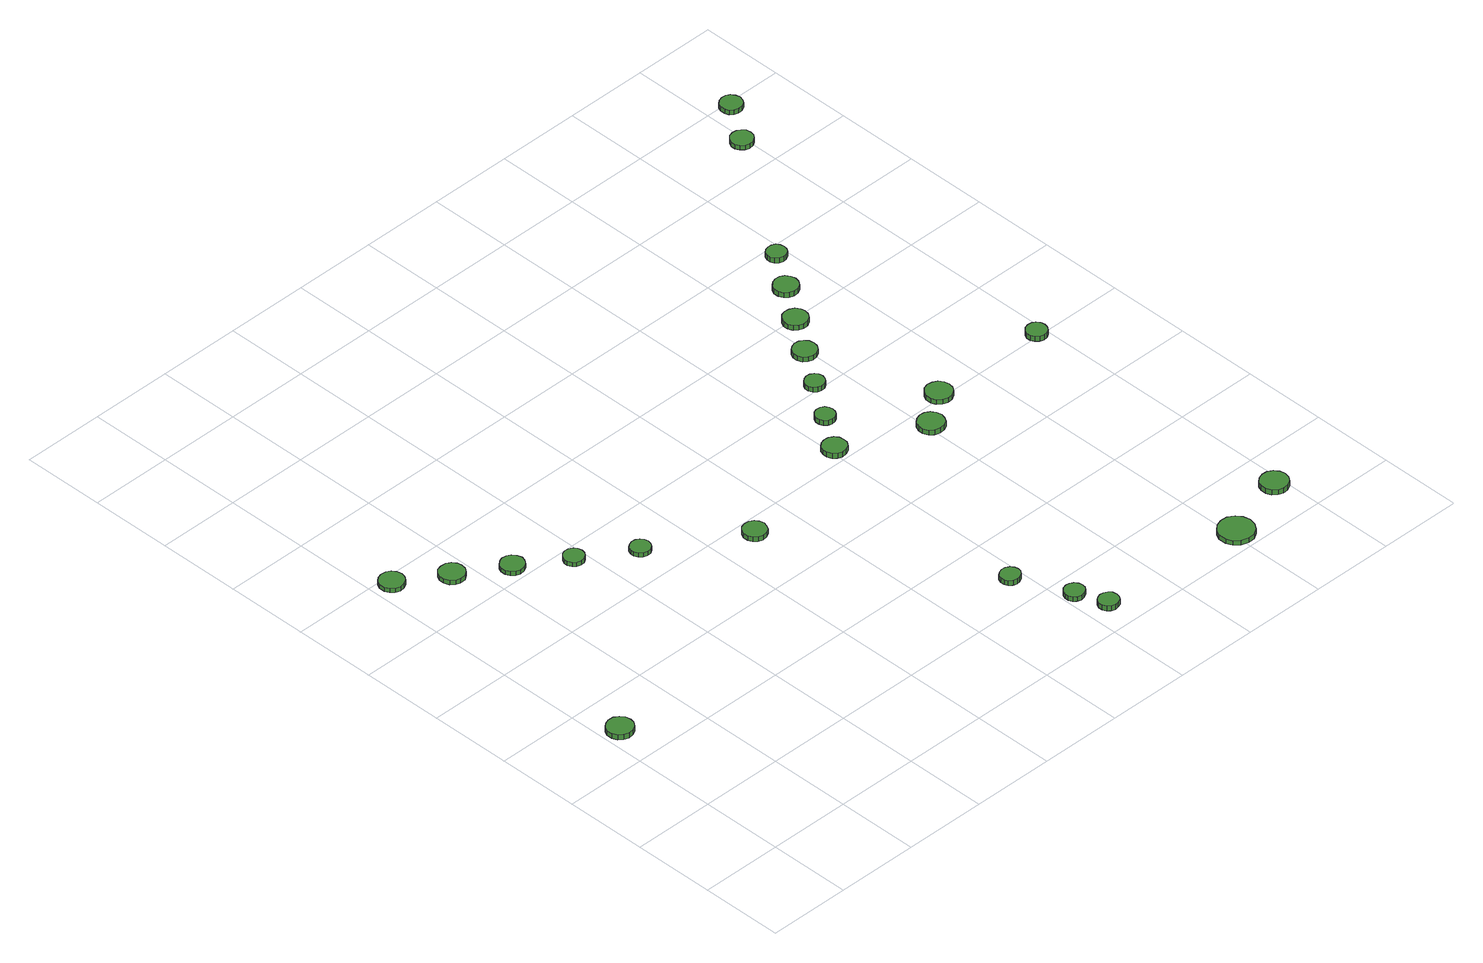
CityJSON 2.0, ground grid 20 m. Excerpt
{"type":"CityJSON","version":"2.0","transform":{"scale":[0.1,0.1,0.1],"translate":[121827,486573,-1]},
"CityObjects":{
"tree1":{"type":"SolitaryVegetationObject","attributes":{"function":"something"},"geometry":[{"type":"MultiSurface","lod":"1","boundaries":[[[0,1,2,3,4,5,6,7,8,9,10,11,12,13,14]],[[15,16,17,18,19,20,21,22,23,24,25,26,27,28,29]],[[0,29,28,1]],[[1,28,27,2]],[[2,27,26,3]],[[3,26,25,4]],[[4,25,24,5]],[[5,24,23,6]],[[6,23,22,7]],[[7,22,21,8]],[[8,21,20,9]],[[9,20,19,10]],[[10,19,18,11]],[[11,18,17,12]],[[12,17,16,13]],[[13,16,15,14]],[[14,15,29,0]]]}]},
"tree2":{"type":"SolitaryVegetationObject","attributes":{"function":"something"},"geometry":[{"type":"MultiSurface","lod":"1","boundaries":[[[30,31,32,33,34,35,36,37,38,39,40,41,42,43,44]],[[45,46,47,48,49,50,51,52,53,54,55,56,57,58,59]],[[30,59,58,31]],[[31,58,57,32]],[[32,57,56,33]],[[33,56,55,34]],[[34,55,54,35]],[[35,54,53,36]],[[36,53,52,37]],[[37,52,51,38]],[[38,51,50,39]],[[39,50,49,40]],[[40,49,48,41]],[[41,48,47,42]],[[42,47,46,43]],[[43,46,45,44]],[[44,45,59,30]]]}]},
"tree3":{"type":"SolitaryVegetationObject","attributes":{"function":"something"},"geometry":[{"type":"MultiSurface","lod":"1","boundaries":[[[60,61,62,63,64,65,66,67,68,69,70,71,72,73,74]],[[75,76,77,78,79,80,81,82,83,84,85,86,87,88,89]],[[60,89,88,61]],[[61,88,87,62]],[[62,87,86,63]],[[63,86,85,64]],[[64,85,84,65]],[[65,84,83,66]],[[66,83,82,67]],[[67,82,81,68]],[[68,81,80,69]],[[69,80,79,70]],[[70,79,78,71]],[[71,78,77,72]],[[72,77,76,73]],[[73,76,75,74]],[[74,75,89,60]]]}]},
"tree4":{"type":"SolitaryVegetationObject","attributes":{"function":"something"},"geometry":[{"type":"MultiSurface","lod":"1","boundaries":[[[90,91,92,93,94,95,96,97,98,99,100,101,102,103,104]],[[105,106,107,108,109,110,111,112,113,114,115,116,117,118,119]],[[90,119,118,91]],[[91,118,117,92]],[[92,117,116,93]],[[93,116,115,94]],[[94,115,114,95]],[[95,114,113,96]],[[96,113,112,97]],[[97,112,111,98]],[[98,111,110,99]],[[99,110,109,100]],[[100,109,108,101]],[[101,108,107,102]],[[102,107,106,103]],[[103,106,105,104]],[[104,105,119,90]]]}]},
"tree5":{"type":"SolitaryVegetationObject","attributes":{"function":"something"},"geometry":[{"type":"MultiSurface","lod":"1","boundaries":[[[120,121,122,123,124,125,126,127,128,129,130,131,132,133,134]],[[135,136,137,138,139,140,141,142,143,144,145,146,147,148,149]],[[120,149,148,121]],[[121,148,147,122]],[[122,147,146,123]],[[123,146,145,124]],[[124,145,144,125]],[[125,144,143,126]],[[126,143,142,127]],[[127,142,141,128]],[[128,141,140,129]],[[129,140,139,130]],[[130,139,138,131]],[[131,138,137,132]],[[132,137,136,133]],[[133,136,135,134]],[[134,135,149,120]]]}]},
"tree6":{"type":"SolitaryVegetationObject","attributes":{"function":"something"},"geometry":[{"type":"MultiSurface","lod":"1","boundaries":[[[150,151,152,153,154,155,156,157,158,159,160,161,162,163,164]],[[165,166,167,168,169,170,171,172,173,174,175,176,177,178,179]],[[150,179,178,151]],[[151,178,177,152]],[[152,177,176,153]],[[153,176,175,154]],[[154,175,174,155]],[[155,174,173,156]],[[156,173,172,157]],[[157,172,171,158]],[[158,171,170,159]],[[159,170,169,160]],[[160,169,168,161]],[[161,168,167,162]],[[162,167,166,163]],[[163,166,165,164]],[[164,165,179,150]]]}]},
"tree7":{"type":"SolitaryVegetationObject","attributes":{"function":"something"},"geometry":[{"type":"MultiSurface","lod":"1","boundaries":[[[180,181,182,183,184,185,186,187,188,189,190,191,192,193,194]],[[195,196,197,198,199,200,201,202,203,204,205,206,207,208,209]],[[180,209,208,181]],[[181,208,207,182]],[[182,207,206,183]],[[183,206,205,184]],[[184,205,204,185]],[[185,204,203,186]],[[186,203,202,187]],[[187,202,201,188]],[[188,201,200,189]],[[189,200,199,190]],[[190,199,198,191]],[[191,198,197,192]],[[192,197,196,193]],[[193,196,195,194]],[[194,195,209,180]]]}]},
"tree8":{"type":"SolitaryVegetationObject","attributes":{"function":"something"},"geometry":[{"type":"MultiSurface","lod":"1","boundaries":[[[210,211,212,213,214,215,216,217,218,219,220,221,222,223,224]],[[225,226,227,228,229,230,231,232,233,234,235,236,237,238,239]],[[210,239,238,211]],[[211,238,237,212]],[[212,237,236,213]],[[213,236,235,214]],[[214,235,234,215]],[[215,234,233,216]],[[216,233,232,217]],[[217,232,231,218]],[[218,231,230,219]],[[219,230,229,220]],[[220,229,228,221]],[[221,228,227,222]],[[222,227,226,223]],[[223,226,225,224]],[[224,225,239,210]]]}]},
"tree9":{"type":"SolitaryVegetationObject","attributes":{"function":"something"},"geometry":[{"type":"MultiSurface","lod":"1","boundaries":[[[240,241,242,243,244,245,246,247,248,249,250,251,252,253,254]],[[255,256,257,258,259,260,261,262,263,264,265,266,267,268,269]],[[240,269,268,241]],[[241,268,267,242]],[[242,267,266,243]],[[243,266,265,244]],[[244,265,264,245]],[[245,264,263,246]],[[246,263,262,247]],[[247,262,261,248]],[[248,261,260,249]],[[249,260,259,250]],[[250,259,258,251]],[[251,258,257,252]],[[252,257,256,253]],[[253,256,255,254]],[[254,255,269,240]]]}]},
"tree10":{"type":"SolitaryVegetationObject","attributes":{"function":"something"},"geometry":[{"type":"MultiSurface","lod":"1","boundaries":[[[270,271,272,273,274,275,276,277,278,279,280,281,282,283,284]],[[285,286,287,288,289,290,291,292,293,294,295,296,297,298,299]],[[270,299,298,271]],[[271,298,297,272]],[[272,297,296,273]],[[273,296,295,274]],[[274,295,294,275]],[[275,294,293,276]],[[276,293,292,277]],[[277,292,291,278]],[[278,291,290,279]],[[279,290,289,280]],[[280,289,288,281]],[[281,288,287,282]],[[282,287,286,283]],[[283,286,285,284]],[[284,285,299,270]]]}]},
"tree11":{"type":"SolitaryVegetationObject","attributes":{"function":"something"},"geometry":[{"type":"MultiSurface","lod":"1","boundaries":[[[300,301,302,303,304,305,306,307,308,309,310,311,312,313,314]],[[315,316,317,318,319,320,321,322,323,324,325,326,327,328,329]],[[300,329,328,301]],[[301,328,327,302]],[[302,327,326,303]],[[303,326,325,304]],[[304,325,324,305]],[[305,324,323,306]],[[306,323,322,307]],[[307,322,321,308]],[[308,321,320,309]],[[309,320,319,310]],[[310,319,318,311]],[[311,318,317,312]],[[312,317,316,313]],[[313,316,315,314]],[[314,315,329,300]]]}]},
"tree12":{"type":"SolitaryVegetationObject","attributes":{"function":"something"},"geometry":[{"type":"MultiSurface","lod":"1","boundaries":[[[330,331,332,333,334,335,336,337,338,339,340,341,342,343,344]],[[345,346,347,348,349,350,351,352,353,354,355,356,357,358,359]],[[330,359,358,331]],[[331,358,357,332]],[[332,357,356,333]],[[333,356,355,334]],[[334,355,354,335]],[[335,354,353,336]],[[336,353,352,337]],[[337,352,351,338]],[[338,351,350,339]],[[339,350,349,340]],[[340,349,348,341]],[[341,348,347,342]],[[342,347,346,343]],[[343,346,345,344]],[[344,345,359,330]]]}]},
"tree13":{"type":"SolitaryVegetationObject","attributes":{"function":"something"},"geometry":[{"type":"MultiSurface","lod":"1","boundaries":[[[360,361,362,363,364,365,366,367,368,369,370,371,372,373,374]],[[375,376,377,378,379,380,381,382,383,384,385,386,387,388,389]],[[360,389,388,361]],[[361,388,387,362]],[[362,387,386,363]],[[363,386,385,364]],[[364,385,384,365]],[[365,384,383,366]],[[366,383,382,367]],[[367,382,381,368]],[[368,381,380,369]],[[369,380,379,370]],[[370,379,378,371]],[[371,378,377,372]],[[372,377,376,373]],[[373,376,375,374]],[[374,375,389,360]]]}]},
"tree14":{"type":"SolitaryVegetationObject","attributes":{"function":"something"},"geometry":[{"type":"MultiSurface","lod":"1","boundaries":[[[390,391,392,393,394,395,396,397,398,399,400,401,402,403,404]],[[405,406,407,408,409,410,411,412,413,414,415,416,417,418,419]],[[390,419,418,391]],[[391,418,417,392]],[[392,417,416,393]],[[393,416,415,394]],[[394,415,414,395]],[[395,414,413,396]],[[396,413,412,397]],[[397,412,411,398]],[[398,411,410,399]],[[399,410,409,400]],[[400,409,408,401]],[[401,408,407,402]],[[402,407,406,403]],[[403,406,405,404]],[[404,405,419,390]]]}]},
"tree15":{"type":"SolitaryVegetationObject","attributes":{"function":"something"},"geometry":[{"type":"MultiSurface","lod":"1","boundaries":[[[420,421,422,423,424,425,426,427,428,429,430,431,432,433,434]],[[435,436,437,438,439,440,441,442,443,444,445,446,447,448,449]],[[420,449,448,421]],[[421,448,447,422]],[[422,447,446,423]],[[423,446,445,424]],[[424,445,444,425]],[[425,444,443,426]],[[426,443,442,427]],[[427,442,441,428]],[[428,441,440,429]],[[429,440,439,430]],[[430,439,438,431]],[[431,438,437,432]],[[432,437,436,433]],[[433,436,435,434]],[[434,435,449,420]]]}]},
"tree16":{"type":"SolitaryVegetationObject","attributes":{"function":"something"},"geometry":[{"type":"MultiSurface","lod":"1","boundaries":[[[450,451,452,453,454,455,456,457,458,459,460,461,462,463,464]],[[465,466,467,468,469,470,471,472,473,474,475,476,477,478,479]],[[450,479,478,451]],[[451,478,477,452]],[[452,477,476,453]],[[453,476,475,454]],[[454,475,474,455]],[[455,474,473,456]],[[456,473,472,457]],[[457,472,471,458]],[[458,471,470,459]],[[459,470,469,460]],[[460,469,468,461]],[[461,468,467,462]],[[462,467,466,463]],[[463,466,465,464]],[[464,465,479,450]]]}]},
"tree17":{"type":"SolitaryVegetationObject","attributes":{"function":"something"},"geometry":[{"type":"MultiSurface","lod":"1","boundaries":[[[480,481,482,483,484,485,486,487,488,489,490,491,492,493,494]],[[495,496,497,498,499,500,501,502,503,504,505,506,507,508,509]],[[480,509,508,481]],[[481,508,507,482]],[[482,507,506,483]],[[483,506,505,484]],[[484,505,504,485]],[[485,504,503,486]],[[486,503,502,487]],[[487,502,501,488]],[[488,501,500,489]],[[489,500,499,490]],[[490,499,498,491]],[[491,498,497,492]],[[492,497,496,493]],[[493,496,495,494]],[[494,495,509,480]]]}]},
"tree18":{"type":"SolitaryVegetationObject","attributes":{"function":"something"},"geometry":[{"type":"MultiSurface","lod":"1","boundaries":[[[510,511,512,513,514,515,516,517,518,519,520,521,522,523,524]],[[525,526,527,528,529,530,531,532,533,534,535,536,537,538,539]],[[510,539,538,511]],[[511,538,537,512]],[[512,537,536,513]],[[513,536,535,514]],[[514,535,534,515]],[[515,534,533,516]],[[516,533,532,517]],[[517,532,531,518]],[[518,531,530,519]],[[519,530,529,520]],[[520,529,528,521]],[[521,528,527,522]],[[522,527,526,523]],[[523,526,525,524]],[[524,525,539,510]]]}]},
"tree19":{"type":"SolitaryVegetationObject","attributes":{"function":"something"},"geometry":[{"type":"MultiSurface","lod":"1","boundaries":[[[540,541,542,543,544,545,546,547,548,549,550,551,552,553,554]],[[555,556,557,558,559,560,561,562,563,564,565,566,567,568,569]],[[540,569,568,541]],[[541,568,567,542]],[[542,567,566,543]],[[543,566,565,544]],[[544,565,564,545]],[[545,564,563,546]],[[546,563,562,547]],[[547,562,561,548]],[[548,561,560,549]],[[549,560,559,550]],[[550,559,558,551]],[[551,558,557,552]],[[552,557,556,553]],[[553,556,555,554]],[[554,555,569,540]]]}]},
"tree20":{"type":"SolitaryVegetationObject","attributes":{"function":"something"},"geometry":[{"type":"MultiSurface","lod":"1","boundaries":[[[570,571,572,573,574,575,576,577,578,579,580,581,582,583,584]],[[585,586,587,588,589,590,591,592,593,594,595,596,597,598,599]],[[570,599,598,571]],[[571,598,597,572]],[[572,597,596,573]],[[573,596,595,574]],[[574,595,594,575]],[[575,594,593,576]],[[576,593,592,577]],[[577,592,591,578]],[[578,591,590,579]],[[579,590,589,580]],[[580,589,588,581]],[[581,588,587,582]],[[582,587,586,583]],[[583,586,585,584]],[[584,585,599,570]]]}]},
"tree21":{"type":"SolitaryVegetationObject","attributes":{"function":"something"},"geometry":[{"type":"MultiSurface","lod":"1","boundaries":[[[600,601,602,603,604,605,606,607,608,609,610,611,612,613,614]],[[615,616,617,618,619,620,621,622,623,624,625,626,627,628,629]],[[600,629,628,601]],[[601,628,627,602]],[[602,627,626,603]],[[603,626,625,604]],[[604,625,624,605]],[[605,624,623,606]],[[606,623,622,607]],[[607,622,621,608]],[[608,621,620,609]],[[609,620,619,610]],[[610,619,618,611]],[[611,618,617,612]],[[612,617,616,613]],[[613,616,615,614]],[[614,615,629,600]]]}]},
"tree22":{"type":"SolitaryVegetationObject","attributes":{"function":"something"},"geometry":[{"type":"MultiSurface","lod":"1","boundaries":[[[630,631,632,633,634,635,636,637,638,639,640,641,642,643,644]],[[645,646,647,648,649,650,651,652,653,654,655,656,657,658,659]],[[630,659,658,631]],[[631,658,657,632]],[[632,657,656,633]],[[633,656,655,634]],[[634,655,654,635]],[[635,654,653,636]],[[636,653,652,637]],[[637,652,651,638]],[[638,651,650,639]],[[639,650,649,640]],[[640,649,648,641]],[[641,648,647,642]],[[642,647,646,643]],[[643,646,645,644]],[[644,645,659,630]]]}]},
"tree23":{"type":"SolitaryVegetationObject","attributes":{"function":"something"},"geometry":[{"type":"MultiSurface","lod":"1","boundaries":[[[660,661,662,663,664,665,666,667,668,669,670,671,672,673,674]],[[675,676,677,678,679,680,681,682,683,684,685,686,687,688,689]],[[660,689,688,661]],[[661,688,687,662]],[[662,687,686,663]],[[663,686,685,664]],[[664,685,684,665]],[[665,684,683,666]],[[666,683,682,667]],[[667,682,681,668]],[[668,681,680,669]],[[669,680,679,670]],[[670,679,678,671]],[[671,678,677,672]],[[672,677,676,673]],[[673,676,675,674]],[[674,675,689,660]]]}]},
"tree24":{"type":"SolitaryVegetationObject","attributes":{"function":"something"},"geometry":[{"type":"MultiSurface","lod":"1","boundaries":[[[690,691,692,693,694,695,696,697,698,699,700,701,702,703,704]],[[705,706,707,708,709,710,711,712,713,714,715,716,717,718,719]],[[690,719,718,691]],[[691,718,717,692]],[[692,717,716,693]],[[693,716,715,694]],[[694,715,714,695]],[[695,714,713,696]],[[696,713,712,697]],[[697,712,711,698]],[[698,711,710,699]],[[699,710,709,700]],[[700,709,708,701]],[[701,708,707,702]],[[702,707,706,703]],[[703,706,705,704]],[[704,705,719,690]]]}]}
},
"vertices":[
[65,492,28],[63,505,28],[55,515,28],[44,522,28],[31,523,28],[19,519,28],[9,511,28],[4,499,28],[4,486,28],[9,474,28],[19,466,28],[31,462,28],[44,463,28],[55,469,28],[63,480,28],[63,480,15],[55,469,15],[44,463,15],[31,462,15],[19,466,15],[9,474,15],[4,486,15],[4,499,15],[9,511,15],[19,519,15],[31,523,15],[44,522,15],[55,515,15],[63,505,15],[65,492,15],
[74,1175,19],[71,1187,19],[64,1197,19],[54,1203,19],[41,1204,19],[30,1201,19],[21,1193,19],[16,1182,19],[16,1169,19],[21,1158,19],[30,1150,19],[41,1146,19],[54,1148,19],[64,1154,19],[71,1164,19],[71,1164,8],[64,1154,8],[54,1148,8],[41,1146,8],[30,1150,8],[21,1158,8],[16,1169,8],[16,1182,8],[21,1193,8],[30,1201,8],[41,1204,8],[54,1203,8],[64,1197,8],[71,1187,8],[74,1175,8],
[182,1106,19],[180,1118,19],[172,1128,19],[162,1134,19],[149,1135,19],[137,1132,19],[128,1123,19],[123,1112,19],[123,1100,19],[128,1088,19],[137,1080,19],[149,1076,19],[162,1077,19],[172,1084,19],[180,1094,19],[180,1094,8],[172,1084,8],[162,1077,8],[149,1076,8],[137,1080,8],[128,1088,8],[123,1100,8],[123,1112,8],[128,1123,8],[137,1132,8],[149,1135,8],[162,1134,8],[172,1128,8],[180,1118,8],[182,1106,8],
[289,1036,19],[286,1047,19],[279,1057,19],[269,1062,19],[258,1064,19],[247,1060,19],[238,1052,19],[234,1042,19],[234,1030,19],[238,1020,19],[247,1012,19],[258,1008,19],[269,1010,19],[279,1015,19],[286,1025,19],[286,1025,8],[279,1015,8],[269,1010,8],[258,1008,8],[247,1012,8],[238,1020,8],[234,1030,8],[234,1042,8],[238,1052,8],[247,1060,8],[258,1064,8],[269,1062,8],[279,1057,8],[286,1047,8],[289,1036,8],
[394,964,19],[392,974,19],[386,982,19],[377,987,19],[367,988,19],[358,985,19],[351,978,19],[346,969,19],[346,959,19],[351,950,19],[358,943,19],[367,940,19],[377,941,19],[386,946,19],[392,954,19],[392,954,8],[386,946,8],[377,941,8],[367,940,8],[358,943,8],[351,950,8],[346,959,8],[346,969,8],[351,978,8],[358,985,8],[367,988,8],[377,987,8],[386,982,8],[392,974,8],[394,964,8],
[513,888,19],[511,897,19],[505,905,19],[497,910,19],[487,911,19],[478,908,19],[470,902,19],[466,893,19],[466,883,19],[470,874,19],[478,867,19],[487,864,19],[497,865,19],[505,870,19],[511,878,19],[511,878,8],[505,870,8],[497,865,8],[487,864,8],[478,867,8],[470,874,8],[466,883,8],[466,893,8],[470,902,8],[478,908,8],[487,911,8],[497,910,8],[505,905,8],[511,897,8],[513,888,8],
[720,753,26],[717,764,26],[711,773,26],[701,779,26],[689,780,26],[678,777,26],[670,769,26],[665,758,26],[665,747,26],[670,737,26],[678,729,26],[689,725,26],[701,727,26],[711,732,26],[717,742,26],[717,742,14],[711,732,14],[701,727,14],[689,725,14],[678,729,14],[670,737,14],[665,747,14],[665,758,14],[670,769,14],[678,777,14],[689,780,14],[701,779,14],[711,773,14],[717,764,14],[720,753,14],
[983,267,32],[981,276,32],[975,284,32],[966,289,32],[957,290,32],[948,287,32],[940,281,32],[936,272,32],[936,262,32],[940,253,32],[948,247,32],[957,244,32],[966,245,32],[975,250,32],[981,257,32],[981,257,19],[975,250,19],[966,245,19],[957,244,19],[948,247,19],[940,253,19],[936,262,19],[936,272,19],[940,281,19],[948,287,19],[957,290,19],[966,289,19],[975,284,19],[981,276,19],[983,267,19],
[1043,137,29],[1041,147,29],[1035,155,29],[1026,160,29],[1017,161,29],[1007,158,29],[1000,152,29],[996,142,29],[996,132,29],[1000,123,29],[1007,117,29],[1017,114,29],[1026,115,29],[1035,120,29],[1041,128,29],[1041,128,17],[1035,120,17],[1026,115,17],[1017,114,17],[1007,117,17],[1000,123,17],[996,132,17],[996,142,17],[1000,152,17],[1007,158,17],[1017,161,17],[1026,160,17],[1035,155,17],[1041,147,17],[1043,137,17],
[1071,65,30],[1069,75,30],[1063,82,30],[1054,87,30],[1045,88,30],[1035,85,30],[1028,79,30],[1024,70,30],[1024,60,30],[1028,51,30],[1035,45,30],[1045,41,30],[1054,43,30],[1063,47,30],[1069,55,30],[1069,55,17],[1063,47,17],[1054,43,17],[1045,41,17],[1035,45,17],[1028,51,17],[1024,60,17],[1024,70,17],[1028,79,17],[1035,85,17],[1045,88,17],[1054,87,17],[1063,82,17],[1069,75,17],[1071,65,17],
[1029,827,29],[1027,839,29],[1020,848,29],[1010,854,29],[998,855,29],[987,852,29],[978,844,29],[974,833,29],[974,822,29],[978,811,29],[987,803,29],[998,799,29],[1010,801,29],[1020,806,29],[1027,816,29],[1027,816,16],[1020,806,16],[1010,801,16],[998,799,16],[987,803,16],[978,811,16],[974,822,16],[974,833,16],[978,844,16],[987,852,16],[998,855,16],[1010,854,16],[1020,848,16],[1027,839,16],[1029,827,16],
[1085,916,27],[1083,925,27],[1078,933,27],[1070,938,27],[1060,939,27],[1051,936,27],[1044,930,27],[1040,921,27],[1040,911,27],[1044,903,27],[1051,896,27],[1060,893,27],[1070,894,27],[1078,899,27],[1083,907,27],[1083,907,14],[1078,899,14],[1070,894,14],[1060,893,14],[1051,896,14],[1044,903,14],[1040,911,14],[1040,921,14],[1044,930,14],[1051,936,14],[1060,939,14],[1070,938,14],[1078,933,14],[1083,925,14],[1085,916,14],
[1447,47,23],[1443,64,23],[1433,78,23],[1418,87,23],[1401,88,23],[1385,83,23],[1372,71,23],[1365,56,23],[1365,38,23],[1372,23,23],[1385,11,23],[1401,6,23],[1418,7,23],[1433,16,23],[1443,30,23],[1443,30,11],[1433,16,11],[1418,7,11],[1401,6,11],[1385,11,11],[1372,23,11],[1365,38,11],[1365,56,11],[1372,71,11],[1385,83,11],[1401,88,11],[1418,87,11],[1433,78,11],[1443,64,11],[1447,47,11],
[1229,739,31],[1226,752,31],[1219,762,31],[1208,769,31],[1195,770,31],[1183,766,31],[1173,758,31],[1168,746,31],[1168,733,31],[1173,721,31],[1183,713,31],[1195,709,31],[1208,710,31],[1219,716,31],[1226,727,31],[1226,727,18],[1219,716,18],[1208,710,18],[1195,709,18],[1183,713,18],[1173,721,18],[1168,733,18],[1168,746,18],[1173,758,18],[1183,766,18],[1195,770,18],[1208,769,18],[1219,762,18],[1226,752,18],[1229,739,18],
[1150,1011,24],[1148,1021,24],[1142,1028,24],[1134,1033,24],[1125,1034,24],[1116,1031,24],[1108,1025,24],[1104,1016,24],[1104,1007,24],[1108,998,24],[1116,991,24],[1125,988,24],[1134,989,24],[1142,994,24],[1148,1002,24],[1148,1002,11],[1142,994,11],[1134,989,11],[1125,988,11],[1116,991,11],[1108,998,11],[1104,1007,11],[1104,1016,11],[1108,1025,11],[1116,1031,11],[1125,1034,11],[1134,1033,11],[1142,1028,11],[1148,1021,11],[1150,1011,11],
[1215,1101,22],[1213,1113,22],[1206,1122,22],[1196,1128,22],[1184,1129,22],[1173,1125,22],[1164,1118,22],[1159,1107,22],[1159,1095,22],[1164,1084,22],[1173,1077,22],[1184,1073,22],[1196,1074,22],[1206,1080,22],[1213,1090,22],[1213,1090,10],[1206,1080,10],[1196,1074,10],[1184,1073,10],[1173,1077,10],[1164,1084,10],[1159,1095,10],[1159,1107,10],[1164,1118,10],[1173,1125,10],[1184,1129,10],[1196,1128,10],[1206,1122,10],[1213,1113,10],[1215,1101,10],
[1311,799,31],[1309,811,31],[1301,822,31],[1290,828,31],[1277,830,31],[1265,826,31],[1255,817,31],[1250,805,31],[1250,792,31],[1255,781,31],[1265,772,31],[1277,768,31],[1290,769,31],[1301,776,31],[1309,786,31],[1309,786,19],[1301,776,19],[1290,769,19],[1277,768,19],[1265,772,19],[1255,781,19],[1250,792,19],[1250,805,19],[1255,817,19],[1265,826,19],[1277,830,19],[1290,828,19],[1301,822,19],[1309,811,19],[1311,799,19],
[1278,1191,20],[1276,1202,20],[1269,1212,20],[1258,1218,20],[1246,1219,20],[1235,1216,20],[1226,1208,20],[1221,1197,20],[1221,1185,20],[1226,1174,20],[1235,1166,20],[1246,1162,20],[1258,1163,20],[1269,1169,20],[1276,1179,20],[1276,1179,7],[1269,1169,7],[1258,1163,7],[1246,1162,7],[1235,1166,7],[1226,1174,7],[1221,1185,7],[1221,1197,7],[1226,1208,7],[1235,1216,7],[1246,1219,7],[1258,1218,7],[1269,1212,7],[1276,1202,7],[1278,1191,7],
[1610,107,18],[1607,120,18],[1599,131,18],[1587,138,18],[1574,139,18],[1561,135,18],[1551,126,18],[1546,114,18],[1546,100,18],[1551,88,18],[1561,79,18],[1574,75,18],[1587,76,18],[1599,83,18],[1607,94,18],[1607,94,5],[1599,83,5],[1587,76,5],[1574,75,5],[1561,79,5],[1551,88,5],[1546,100,5],[1546,114,5],[1551,126,5],[1561,135,5],[1574,139,5],[1587,138,5],[1599,131,5],[1607,120,5],[1610,107,5],
[1340,1280,20],[1337,1292,20],[1330,1302,20],[1320,1308,20],[1308,1309,20],[1297,1305,20],[1288,1297,20],[1283,1286,20],[1283,1275,20],[1288,1264,20],[1297,1256,20],[1308,1252,20],[1320,1253,20],[1330,1259,20],[1337,1269,20],[1337,1269,7],[1330,1259,7],[1320,1253,7],[1308,1252,7],[1297,1256,7],[1288,1264,7],[1283,1275,7],[1283,1286,7],[1288,1297,7],[1297,1305,7],[1308,1309,7],[1320,1308,7],[1330,1302,7],[1337,1292,7],[1340,1280,7],
[1397,1371,20],[1395,1381,20],[1390,1389,20],[1381,1393,20],[1372,1394,20],[1362,1391,20],[1355,1385,20],[1351,1376,20],[1351,1366,20],[1355,1358,20],[1362,1351,20],[1372,1348,20],[1381,1349,20],[1390,1354,20],[1395,1362,20],[1395,1362,7],[1390,1354,7],[1381,1349,7],[1372,1348,7],[1362,1351,7],[1355,1358,7],[1351,1366,7],[1351,1376,7],[1355,1385,7],[1362,1391,7],[1372,1394,7],[1381,1393,7],[1390,1389,7],[1395,1381,7],[1397,1371,7],
[1595,801,26],[1593,811,26],[1587,819,26],[1579,824,26],[1569,825,26],[1559,822,26],[1552,816,26],[1547,806,26],[1547,796,26],[1552,787,26],[1559,780,26],[1569,777,26],[1579,778,26],[1587,783,26],[1593,792,26],[1593,792,13],[1587,783,13],[1579,778,13],[1569,777,13],[1559,780,13],[1552,787,13],[1547,796,13],[1547,806,13],[1552,816,13],[1559,822,13],[1569,825,13],[1579,824,13],[1587,819,13],[1593,811,13],[1595,801,13],
[1614,1687,19],[1612,1698,19],[1605,1706,19],[1596,1712,19],[1585,1713,19],[1575,1710,19],[1567,1702,19],[1562,1692,19],[1562,1682,19],[1567,1672,19],[1575,1664,19],[1585,1661,19],[1596,1662,19],[1605,1668,19],[1612,1676,19],[1612,1676,7],[1605,1668,7],[1596,1662,7],[1585,1661,7],[1575,1664,7],[1567,1672,7],[1562,1682,7],[1562,1692,7],[1567,1702,7],[1575,1710,7],[1585,1713,7],[1596,1712,7],[1605,1706,7],[1612,1698,7],[1614,1687,7],
[1680,1784,19],[1677,1795,19],[1671,1804,19],[1662,1809,19],[1651,1810,19],[1641,1807,19],[1633,1800,19],[1629,1790,19],[1629,1779,19],[1633,1769,19],[1641,1762,19],[1651,1759,19],[1662,1760,19],[1671,1765,19],[1677,1774,19],[1677,1774,7],[1671,1765,7],[1662,1760,7],[1651,1759,7],[1641,1762,7],[1633,1769,7],[1629,1779,7],[1629,1790,7],[1633,1800,7],[1641,1807,7],[1651,1810,7],[1662,1809,7],[1671,1804,7],[1677,1795,7],[1680,1784,7]
]}
